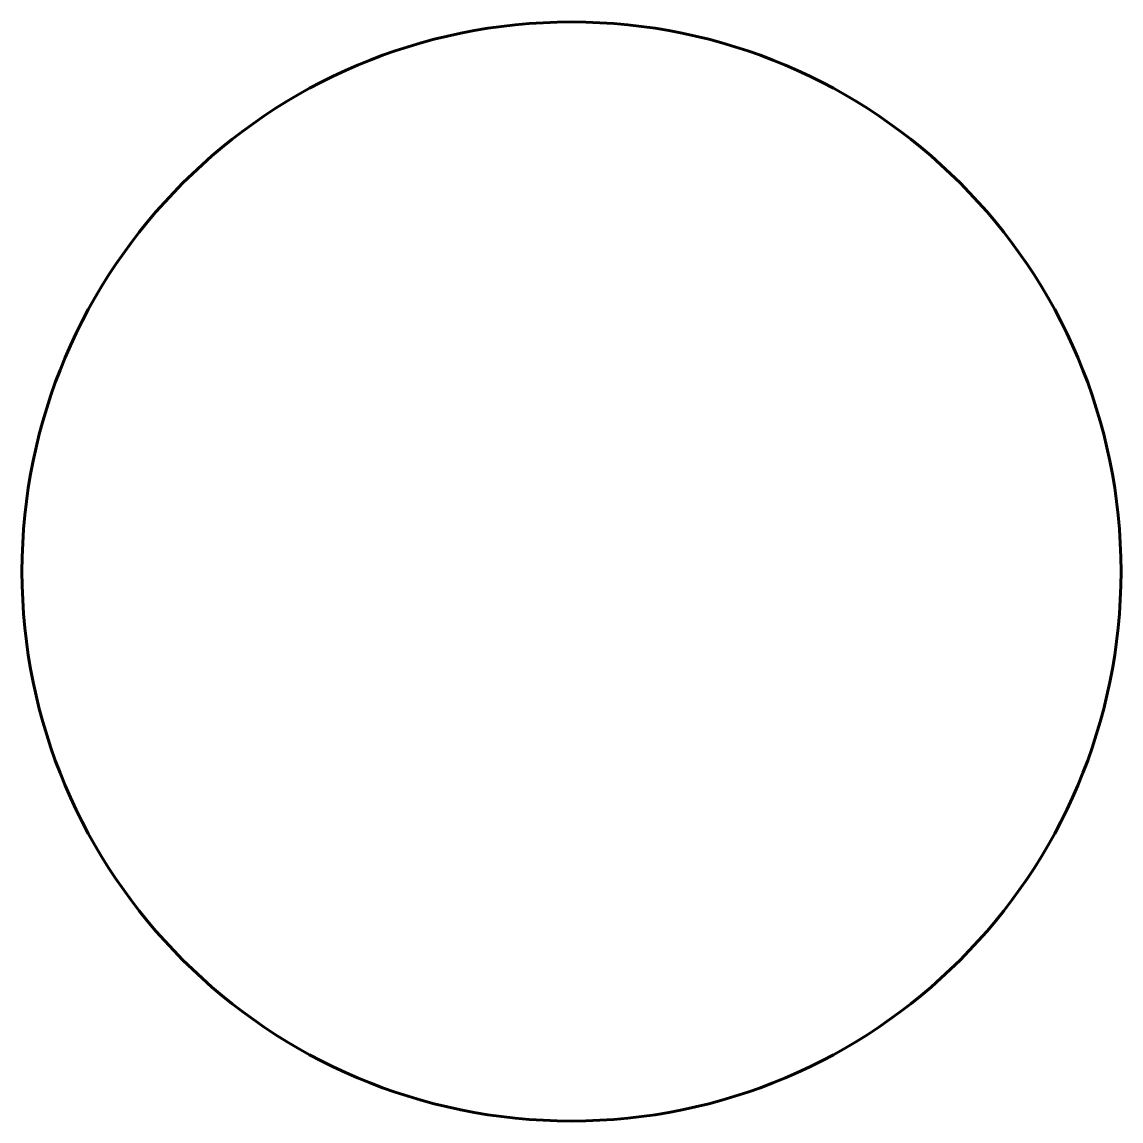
# Model space of a CAD drawing. Header units: millimetres. Extents: x -24 to 24, y -24 to 24.
import ezdxf

# ---------------------------------------------------------------- set-up
doc = ezdxf.new("R2010")
doc.units = ezdxf.units.MM
doc.linetypes.add('K5LT_BASIC', pattern=[0])
doc.layers.add('Системный слой', color=7, linetype='Continuous')

msp = doc.modelspace()

# ---------------------------------------------------------------- linework, layer by layer
at = {"layer": 'Системный слой', "color": 5, "linetype": 'K5LT_BASIC', "lineweight": 60, "true_color": 0x0000ff}
msp.add_circle((0, 0), 24, dxfattribs=at)

doc.saveas('drawing.dxf')
